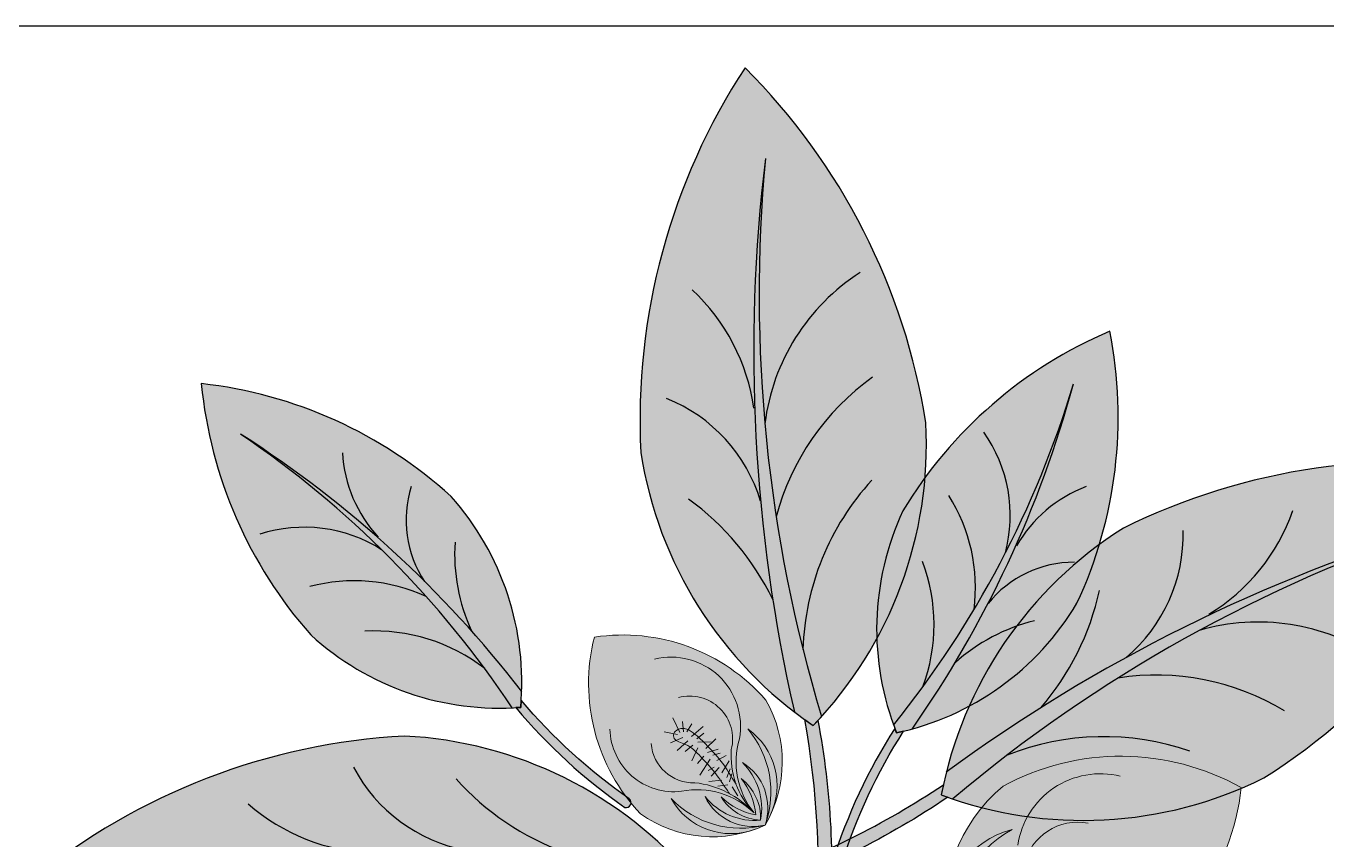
# Model space of a CAD drawing. Header units: inches. Extents: x 9636 to 21597, y -10243 to 557.
# Drawn here: x 14837.89 to 14853.98, y -8230.54 to -8220.47 of the extents above; entities that cross this region are included whole.
import ezdxf

# ---------------------------------------------------------------- set-up
doc = ezdxf.new("R2010")
doc.units = ezdxf.units.IN
doc.header["$MEASUREMENT"] = 0
doc.layers.add('MESA', color=7, linetype='Continuous')

# ---------------------------------------------------------------- blocks, each defined once
blk = doc.blocks.new('FF')
at = {"layer": 'MESA', "ltscale": 0.8}
h = blk.add_hatch(color=85, dxfattribs=at)
h.dxf.hatch_style = 1
h.set_gradient(color1=(103, 159, 96), color2=(179, 207, 175), one_color=1, tint=0.75, name='INVCURVED')
h.paths.add_polyline_path([(14849.0205719663, -8225.379636897673, -0.1995123331975758), (14847.72932382544, -8229.012317510322, -0.0967495278531692), (14847.03560580122, -8222.109812434126, 0.08665420676483183), (14847.3937842292, -8228.954347253282, -0.1924888780828612), (14845.49455389021, -8225.744659098871, -0.1586077411667837), (14846.78382547678, -8220.985969311445, -0.1586077411660197)])
h = blk.add_hatch(color=85, dxfattribs=at)
h.dxf.hatch_style = 1
h.set_gradient(color1=(103, 159, 96), color2=(52, 80, 48), one_color=1, tint=0.25)
h.paths.add_polyline_path([(14847.03560580122, -8222.109812434148, 0.09674952785286056), (14847.72932382545, -8229.012317510322, -0.007527451123012324), (14847.62618440256, -8229.12293410244, -0.01429188129494994), (14847.3937842292, -8228.954347253282, -0.08665420676455064)])
h = blk.add_hatch(color=85, dxfattribs=at)
h.dxf.hatch_style = 1
h.set_gradient(color1=(103, 159, 96), color2=(179, 207, 175), one_color=1, tint=0.75, name='INVCURVED')
h.paths.add_polyline_path([(14848.73661522753, -8226.467778775086, 0.1995123331975758), (14848.62131079697, -8229.115895373901, 0.0967495278531692), (14850.84576422205, -8224.896881981695, -0.08665420676483183), (14848.85008019025, -8229.165603915659, 0.1924888780828612), (14850.88907090842, -8227.610885393955, 0.1586077411667837), (14851.29640328607, -8224.245806470446, 0.1586077411660197)])
h = blk.add_hatch(color=85, dxfattribs=at)
h.dxf.hatch_style = 1
h.set_gradient(color1=(103, 159, 96), color2=(179, 207, 175), one_color=1, tint=0.75, name='INVCURVED')
h.paths.add_polyline_path([(14841.41353305534, -8228.001058766302, 0.1995123331975758), (14843.90573753051, -8228.90368465036, 0.0967495278531692), (14840.54594166303, -8225.518416747696, -0.08665420676483183), (14844.02164017259, -8228.700281228605, 0.1924888780828612), (14843.14848630898, -8226.289423464037, 0.1586077411667837), (14840.05959481109, -8224.89356346333, 0.1586077411660197)])
h = blk.add_hatch(color=85, dxfattribs=at)
h.dxf.hatch_style = 1
h.set_gradient(color1=(103, 159, 96), color2=(52, 80, 48), one_color=1, tint=0.25)
h.paths.add_polyline_path([(14850.84576422204, -8224.89688198171, -0.09674952785286056), (14848.62131079697, -8229.1158953739, 0.007527451123012324), (14848.65846493486, -8229.213011887905, 0.01429188129494994), (14848.85008019025, -8229.165603915659, 0.08665420676455064)])
h = blk.add_hatch(color=85, dxfattribs=at)
h.dxf.hatch_style = 1
h.set_gradient(color1=(103, 159, 96), color2=(52, 80, 48), one_color=1, tint=0.25)
h.paths.add_polyline_path([(14840.54594166304, -8225.518416747705, -0.09674952785286056), (14843.90573753051, -8228.90368465036, 0.007527451123012324), (14844.00952243173, -8228.897301740952, 0.01429188129494994), (14844.02164017259, -8228.700281228605, 0.08665420676455064)])
h = blk.add_hatch(color=85, dxfattribs=at)
h.dxf.hatch_style = 1
h.set_gradient(color1=(103, 159, 96), color2=(179, 207, 175), one_color=1, tint=0.75, name='INVCURVED')
h.paths.add_polyline_path([(14853.19964855329, -8229.770880148319, -0.1995123331975758), (14849.35306681268, -8230.030686051994, -0.0967495278531692), (14855.41048092274, -8226.649331985447, 0.08665420676483183), (14849.27282603453, -8229.699764930165, -0.1924888780828612), (14851.46257498604, -8226.680795990527, -0.1586077411667837), (14856.34152151751, -8225.971408606987, -0.1586077411660197)])
h = blk.add_hatch(color=85, dxfattribs=at)
h.dxf.hatch_style = 1
h.set_gradient(color1=(103, 159, 96), color2=(52, 80, 48), one_color=1, tint=0.25)
h.paths.add_polyline_path([(14855.41048092272, -8226.649331985454, 0.09674952785286056), (14849.35306681268, -8230.030686051996, -0.007527451123012324), (14849.21055807641, -8229.980039915992, -0.01429188129494994), (14849.27282603453, -8229.699764930165, -0.08665420676455064)])
h = blk.add_hatch(color=7, dxfattribs=at)
h.dxf.hatch_style = 1
h.set_gradient(color1=(237, 238, 238), one_color=1, tint=1)
h.paths.add_polyline_path([(14844.92007027889, -8228.029027579794, 0.2569091805170801), (14845.49190563932, -8230.215919873152, 0.2403030205165218), (14846.87588776298, -8230.416481516866, -0.3583807301859824), (14845.86828609733, -8230.026031136505, 0.2702333190890776), (14847.03135082418, -8230.353987878292, -0.3489770048102109), (14846.28905846391, -8230.001780608676, 0.2509502793129825), (14846.97644112507, -8230.293520845116, -0.2453890551403372), (14846.48781778146, -8230.004454937678, 0.1532458537889449), (14846.91613598456, -8230.227112305633, 0.1518402250092038), (14846.73847562686, -8229.782808248247, 0.00137366511991412), (14846.73567534712, -8229.779377177536, -0.245389055139057), (14846.97644112504, -8230.293520845144, 0.2509502793127925), (14846.7521162999, -8229.58128095491, -0.3489770048638718), (14847.03135082427, -8230.353987878292, 0.2702333191166405), (14846.8166952992, -8229.164787226959, -0.358380731124288), (14847.10849682372, -8230.205250821293, 0.240303021013481), (14847.04187917163, -8228.808399509537, 0.2569091805174252)])
edge = h.paths.add_edge_path(flags=16)
edge.add_arc((14846.0375589965, -8230.979574792369), 1.156275135120322, 402.15840310310597, 403.657763788871, ccw=False)
edge.add_arc((14847.63175249451, -8229.497739590543), 1.020467285541738, 222.0586257767254, 223.7575411150787, ccw=False)
edge.add_arc((14846.03755899649, -8230.979574792365), 1.156275135120322, 403.6577637885158, 421.2168364125936)
edge.add_spline(control_points=[(14846.59303894182, -8229.96439900444), (14846.59041174105, -8229.960816826337), (14846.56600433411, -8229.92728353037), (14846.54273417985, -8229.8929399451), (14846.5220649842, -8229.862275557032)], knot_values=[0.2471511740125481, 0.2471511740125481, 0.2471511740125481, 0.2471511740125481, 0.247785628570655, 0.2530743171580143, 0.2530743171580143, 0.2530743171580143, 0.2530743171580143], degree=3, periodic=0)
edge.add_spline(control_points=[(14846.5220649842, -8229.862275557032), (14846.50832752426, -8229.841894947658), (14846.49463794331, -8229.821514559591), (14846.48076187009, -8229.801324201884)], knot_values=[0.2436361292652643, 0.2436361292652643, 0.2436361292652643, 0.2436361292652643, 0.2471511740125481, 0.2471511740125481, 0.2471511740125481, 0.2471511740125481], degree=3, periodic=0)
edge.add_spline(control_points=[(14846.48076187009, -8229.801324201884), (14846.46490228454, -8229.778247737788), (14846.4412309476, -8229.744690779868), (14846.4162770528, -8229.712282598535), (14846.40817719032, -8229.702020528106)], knot_values=[0.2377304945037521, 0.2377304945037521, 0.2377304945037521, 0.2377304945037521, 0.2417479965750198, 0.2436361292652643, 0.2436361292652643, 0.2436361292652643, 0.2436361292652643], degree=3, periodic=0)
edge.add_spline(control_points=[(14846.40817719032, -8229.702020528106), (14846.39568432201, -8229.686192766245), (14846.38290200708, -8229.670601417494), (14846.3698648351, -8229.655180270023)], knot_values=[0.2348183224622999, 0.2348183224622999, 0.2348183224622999, 0.2348183224622999, 0.2377304945037521, 0.2377304945037521, 0.2377304945037521, 0.2377304945037521], degree=3, periodic=0)
edge.add_spline(control_points=[(14846.3698648351, -8229.655180270023), (14846.35246171682, -8229.634594819907), (14846.33460446454, -8229.614312654257), (14846.31637535479, -8229.594176278117)], knot_values=[0.2309309092598198, 0.2309309092598198, 0.2309309092598198, 0.2309309092598198, 0.2348183224622999, 0.2348183224622999, 0.2348183224622999, 0.2348183224622999], degree=3, periodic=0)
edge.add_spline(control_points=[(14846.31637535479, -8229.594176278117), (14846.29546117228, -8229.571073896745), (14846.27405751831, -8229.54816341633), (14846.25228864455, -8229.525206992457)], knot_values=[0.2264708961110354, 0.2264708961110354, 0.2264708961110354, 0.2264708961110354, 0.2309309092598199, 0.2309309092598199, 0.2309309092598199, 0.2309309092598199], degree=3, periodic=0)
edge.add_spline(control_points=[(14846.25228864455, -8229.525206992457), (14846.24714784492, -8229.519785748498), (14846.22291702641, -8229.494321884957), (14846.19827334072, -8229.468732504145), (14846.17820776598, -8229.44961024757)], knot_values=[0.2215260703448321, 0.2215260703448321, 0.2215260703448321, 0.2215260703448321, 0.222579318859487, 0.2264708961110354, 0.2264708961110354, 0.2264708961110354, 0.2264708961110354], degree=3, periodic=0)
edge.add_spline(control_points=[(14846.17820776598, -8229.44961024757), (14846.15573506216, -8229.428194025306), (14846.13242071484, -8229.408052920646), (14846.1076813429, -8229.390724228675)], knot_values=[0.2171676473178, 0.2171676473178, 0.2171676473178, 0.2171676473178, 0.2215260703448321, 0.2215260703448321, 0.2215260703448321, 0.2215260703448321], degree=3, periodic=0)
edge.add_spline(control_points=[(14846.1076813429, -8229.390724228675), (14846.08895457138, -8229.377607062403), (14846.06523965251, -8229.363645438758), (14846.03994983566, -8229.35303850132), (14846.03546187618, -8229.351240558019)], knot_values=[0.2131642620453263, 0.2131642620453263, 0.2131642620453263, 0.2131642620453263, 0.2164634238997696, 0.2171676473178, 0.2171676473178, 0.2171676473178, 0.2171676473178], degree=3, periodic=0)
edge.add_spline(control_points=[(14846.03546187618, -8229.351240558019), (14846.01255545565, -8229.342063905357), (14845.97669038044, -8229.330961232867), (14845.94134127719, -8229.313105257486), (14845.93114191341, -8229.305577150322)], knot_values=[0.2077773224475375, 0.2077773224475375, 0.2077773224475375, 0.2077773224475375, 0.2113716592103856, 0.2131642620453263, 0.2131642620453263, 0.2131642620453263, 0.2131642620453263], degree=3, periodic=0)
edge.add_spline(control_points=[(14845.93114191341, -8229.305577150322), (14845.92232632883, -8229.29907040472), (14845.90094392566, -8229.277564053169), (14845.89629921752, -8229.242561543757), (14845.90201638262, -8229.223824048331)], knot_values=[0.203445163018474, 0.203445163018474, 0.203445163018474, 0.203445163018474, 0.2049945578871382, 0.2077773224475375, 0.2077773224475375, 0.2077773224475375, 0.2077773224475375], degree=3, periodic=0)
edge.add_spline(control_points=[(14845.90201638262, -8229.223824048331), (14845.9023633722, -8229.222686821111), (14845.91008970113, -8229.19978691311), (14845.93319701796, -8229.182028149471), (14845.95644172885, -8229.170872988485), (14845.95844907611, -8229.169958716659)], knot_values=[0.1996944706411438, 0.1996944706411438, 0.1996944706411438, 0.1996944706411438, 0.1998633638435843, 0.2031371852270858, 0.203445163018474, 0.203445163018474, 0.203445163018474, 0.203445163018474], degree=3, periodic=0)
edge.add_spline(control_points=[(14845.95844907611, -8229.169958716659), (14845.97244198212, -8229.163585469745), (14845.99216834395, -8229.157849016388), (14846.01266041856, -8229.157457433834), (14846.0181915577, -8229.15769519149)], knot_values=[0.1967564236367511, 0.1967564236367511, 0.1967564236367511, 0.1967564236367511, 0.1989032889930779, 0.1996944706411438, 0.1996944706411438, 0.1996944706411438, 0.1996944706411438], degree=3, periodic=0)
edge.add_spline(control_points=[(14846.0181915577, -8229.15769519149), (14846.03375175653, -8229.158364051249), (14846.0556601253, -8229.163099103353), (14846.0759091178, -8229.171215378663), (14846.08156276121, -8229.173766562115)], knot_values=[0.1936429904609736, 0.1936429904609736, 0.1936429904609736, 0.1936429904609736, 0.1958687424163022, 0.1967564236367511, 0.1967564236367511, 0.1967564236367511, 0.1967564236367511], degree=3, periodic=0)
edge.add_spline(control_points=[(14846.08156276121, -8229.173766562115), (14846.11027135257, -8229.186721196502), (14846.13589570458, -8229.205790106114), (14846.16043599107, -8229.22603279595)], knot_values=[0.1891354409754396, 0.1891354409754396, 0.1891354409754396, 0.1891354409754396, 0.1936429904609736, 0.1936429904609736, 0.1936429904609736, 0.1936429904609736], degree=3, periodic=0)
edge.add_spline(control_points=[(14846.16043599107, -8229.22603279595), (14846.16266743594, -8229.22787346095), (14846.17916803361, -8229.241611353347), (14846.19525744929, -8229.255679462774), (14846.208929785, -8229.268056488227)], knot_values=[0.1860923947748148, 0.1860923947748148, 0.1860923947748148, 0.1860923947748148, 0.186502265629451, 0.1891354409754396, 0.1891354409754396, 0.1891354409754396, 0.1891354409754396], degree=3, periodic=0)
edge.add_spline(control_points=[(14846.208929785, -8229.268056488227), (14846.22974957328, -8229.286903820168), (14846.24998970065, -8229.306223642874), (14846.26985459793, -8229.325862392678)], knot_values=[0.1820826809719926, 0.1820826809719926, 0.1820826809719926, 0.1820826809719926, 0.1860923947748149, 0.1860923947748149, 0.1860923947748149, 0.1860923947748149], degree=3, periodic=0)
edge.add_spline(control_points=[(14846.26985459793, -8229.325862392678), (14846.28814366237, -8229.343943249365), (14846.30611466761, -8229.362294440722), (14846.32392715081, -8229.380796126155)], knot_values=[0.1783910477803653, 0.1783910477803653, 0.1783910477803653, 0.1783910477803653, 0.1820826809719925, 0.1820826809719925, 0.1820826809719925, 0.1820826809719925], degree=3, periodic=0)
edge.add_spline(control_points=[(14846.32392715081, -8229.380796126155), (14846.32931696803, -8229.386394486677), (14846.34717593127, -8229.405040317577), (14846.36492347088, -8229.423801598277), (14846.37722715019, -8229.437018783748)], knot_values=[0.1746797876871894, 0.1746797876871894, 0.1746797876871894, 0.1746797876871894, 0.175796826109966, 0.1783910477803653, 0.1783910477803653, 0.1783910477803653, 0.1783910477803653], degree=3, periodic=0)
edge.add_spline(control_points=[(14846.37722715019, -8229.437018783748), (14846.39057997844, -8229.451363013874), (14846.40381255888, -8229.465828315131), (14846.41686398268, -8229.480473975202)], knot_values=[0.171864353741853, 0.171864353741853, 0.171864353741853, 0.171864353741853, 0.1746797876871893, 0.1746797876871893, 0.1746797876871893, 0.1746797876871893], degree=3, periodic=0)
edge.add_spline(control_points=[(14846.41686398268, -8229.480473975202), (14846.4335734751, -8229.49922453833), (14846.44998603008, -8229.518270731185), (14846.46597382836, -8229.537736971019)], knot_values=[0.1682598066156458, 0.1682598066156458, 0.1682598066156458, 0.1682598066156458, 0.171864353741853, 0.171864353741853, 0.171864353741853, 0.171864353741853], degree=3, periodic=0)
edge.add_spline(control_points=[(14846.46597382836, -8229.537736971019), (14846.48835441055, -8229.564986863259), (14846.51362713671, -8229.597912141386), (14846.53727260394, -8229.632439146217), (14846.54072535533, -8229.6375557931)], knot_values=[0.1623418216133556, 0.1623418216133556, 0.1623418216133556, 0.1623418216133556, 0.1673876610569998, 0.1682598066156458, 0.1682598066156458, 0.1682598066156458, 0.1682598066156458], degree=3, periodic=0)
edge.add_spline(control_points=[(14846.54072535533, -8229.6375557931), (14846.55532676095, -8229.659193677822), (14846.5693571473, -8229.681338236775), (14846.58307457245, -8229.703501239825)], knot_values=[0.1586535887747186, 0.1586535887747186, 0.1586535887747186, 0.1586535887747186, 0.1623418216133555, 0.1623418216133555, 0.1623418216133555, 0.1623418216133555], degree=3, periodic=0)
edge.add_spline(control_points=[(14846.58307457245, -8229.703501239825), (14846.59282077721, -8229.719248011774), (14846.60240899678, -8229.73500409444), (14846.61193178754, -8229.750594376848)], knot_values=[0.1560331062850654, 0.1560331062850654, 0.1560331062850654, 0.1560331062850654, 0.1586535887747186, 0.1586535887747186, 0.1586535887747186, 0.1586535887747186], degree=3, periodic=0)
edge.add_spline(control_points=[(14846.61193178754, -8229.750594376848), (14846.626717259, -8229.774800482119), (14846.64668126627, -8229.80729157716), (14846.66699677093, -8229.837817303542), (14846.67250901519, -8229.845885290639)], knot_values=[0.1504801710943955, 0.1504801710943955, 0.1504801710943955, 0.1504801710943955, 0.1545488385723417, 0.1560331062850654, 0.1560331062850654, 0.1560331062850654, 0.1560331062850654], degree=3, periodic=0)
edge.add_arc((14847.63175249452, -8229.497739590548), 1.020467285541739, 199.9477473498994, 222.0586257763245)
h = blk.add_hatch(color=35, dxfattribs=at)
h.dxf.hatch_style = 1
h.set_gradient(color1=(179, 116, 77), color2=(114, 74, 49), one_color=1, tint=0.3199999928474426, name='CURVED')
h.paths.add_polyline_path([(14844.64418094557, -8229.46361523123), (14844.58339150996, -8229.562970550225, 0.03310768506175343), (14845.29807678212, -8230.135297101322, 0.8090823413515376), (14845.35212270293, -8230.029774880253, -0.032777259300629)])
h.paths.add_polyline_path([(14843.95050440824, -8228.901316081616, 0.03310768506174779), (14844.58339150996, -8229.562970550225), (14844.64418094557, -8229.46361523123, -0.03277725930060161), (14844.01630057774, -8228.809792224838), (14844.00952243173, -8228.89730174095)])
h = blk.add_hatch(color=35, dxfattribs=at)
h.dxf.hatch_style = 1
h.set_gradient(color1=(179, 116, 77), color2=(114, 74, 49), one_color=1, tint=0.3199999928474426, name='CURVED')
h.paths.add_polyline_path([(14847.6750935102, -8230.359152710316), (14847.8428535181, -8230.382781707363, -0.03310768506175343), (14847.82451007503, -8231.714406657871, -0.8090823413515376), (14847.65606245181, -8231.677503992449, 0.032777259300629)])
h.paths.add_polyline_path([(14847.68526722012, -8229.060386891353, -0.03310768506174779), (14847.8428535181, -8230.382781707363), (14847.6750935102, -8230.359152710316, 0.03277725930060161), (14847.52166968455, -8229.049620956597), (14847.62618440256, -8229.122934102437)])
h = blk.add_hatch(color=85, dxfattribs=at)
h.dxf.hatch_style = 1
h.set_gradient(color1=(103, 159, 96), color2=(179, 207, 175), one_color=1, tint=0.75, name='INVCURVED')
h.paths.add_polyline_path([(14842.57356826457, -8232.796905505396, 0.1995123331975758), (14846.05397574113, -8231.138456232165, 0.0967495278531692), (14839.11672909325, -8231.159191964336, -0.08665420676483183), (14845.96176239089, -8230.81066961043, 0.1924888780828612), (14842.57356826459, -8229.252043776036, 0.1586077411667837), (14837.97293368371, -8231.024474640715, 0.1586077411660197)])
at = {"layer": 'MESA', "lineweight": 5, "ltscale": 0.8}
h = blk.add_hatch(color=83, dxfattribs=at)
h.dxf.hatch_style = 1
h.set_gradient(color1=(117, 211, 105), one_color=1, tint=1)
h.paths.add_polyline_path([(14845.86828609733, -8230.026031136505, 0.3583807301414101), (14846.87588776285, -8230.416481516908, 0.02724021252780064), (14847.03135082432, -8230.353987878256, -0.27023331912118)])
h.paths.add_polyline_path([(14846.97644112504, -8230.293520845118, -0.2509502793036039), (14846.28905846391, -8230.001780608676, 0.3489770048638718), (14847.03135082431, -8230.353987878263, 0.3489770048564635), (14846.7521162999, -8229.581280954908, -0.2509502793046178)])
h.paths.add_polyline_path([(14846.48781778146, -8230.004454937678, 0.2453890551401661), (14846.97644112507, -8230.293520845116, 0.2453890551330679), (14846.73567534712, -8229.779377177536, -0.1532458537798691), (14846.91613598453, -8230.227112305627, -0.1532458537804744)], flags=17)
h.paths.add_polyline_path([(14847.03135082427, -8230.35398787829, 0.02724021243329556), (14847.10849682469, -8230.205250819092, 0.3583807303279284), (14846.8166952992, -8229.164787226957, -0.2702333191168038)])
h = blk.add_hatch(color=95, dxfattribs=at)
h.dxf.hatch_style = 1
h.set_gradient(color1=(68, 182, 53), color2=(121, 213, 109), one_color=1, tint=0.6299999952316284, name='CYLINDER')
edge = h.paths.add_edge_path()
edge.add_spline(control_points=[(14846.08156276121, -8229.173766562115), (14846.0759091178, -8229.171215378663), (14846.0556601253, -8229.163099103353), (14846.03375175653, -8229.158364051249), (14846.0181915577, -8229.15769519149)], knot_values=[0.1936429904609736, 0.1936429904609736, 0.1936429904609736, 0.1936429904609736, 0.1945306716814224, 0.1967564236367511, 0.1967564236367511, 0.1967564236367511, 0.1967564236367511], degree=3, periodic=0)
edge.add_spline(control_points=[(14846.0181915577, -8229.15769519149), (14846.01266041856, -8229.157457433834), (14845.99216834395, -8229.157849016388), (14845.97244198212, -8229.163585469745), (14845.95844907611, -8229.169958716659)], knot_values=[0.1967564236367511, 0.1967564236367511, 0.1967564236367511, 0.1967564236367511, 0.197547605284817, 0.1996944706411439, 0.1996944706411439, 0.1996944706411439, 0.1996944706411439], degree=3, periodic=0)
edge.add_spline(control_points=[(14845.95844907611, -8229.169958716659), (14845.95644172885, -8229.170872988485), (14845.93319701796, -8229.182028149471), (14845.91008970113, -8229.19978691311), (14845.9023633722, -8229.222686821111), (14845.90201638262, -8229.223824048331)], knot_values=[0.1996944706411439, 0.1996944706411439, 0.1996944706411439, 0.1996944706411439, 0.2000024484325321, 0.2032762698160336, 0.2034451630184741, 0.2034451630184741, 0.2034451630184741, 0.2034451630184741], degree=3, periodic=0)
edge.add_spline(control_points=[(14845.90201638262, -8229.223824048331), (14845.89629921752, -8229.242561543757), (14845.90094392566, -8229.277564053169), (14845.92232632883, -8229.29907040472), (14845.93114191341, -8229.305577150322)], knot_values=[0.2034451630184741, 0.2034451630184741, 0.2034451630184741, 0.2034451630184741, 0.2062279275788734, 0.2077773224475375, 0.2077773224475375, 0.2077773224475375, 0.2077773224475375], degree=3, periodic=0)
edge.add_spline(control_points=[(14845.93114191341, -8229.305577150322), (14845.94134127719, -8229.313105257486), (14845.97669038044, -8229.330961232867), (14846.01255545565, -8229.342063905357), (14846.03546187618, -8229.351240558019)], knot_values=[0.2077773224475375, 0.2077773224475375, 0.2077773224475375, 0.2077773224475375, 0.2095699252824783, 0.2131642620453263, 0.2131642620453263, 0.2131642620453263, 0.2131642620453263], degree=3, periodic=0)
edge.add_spline(control_points=[(14846.03546187618, -8229.351240558019), (14846.03994983566, -8229.35303850132), (14846.06523965251, -8229.363645438758), (14846.08895457138, -8229.377607062403), (14846.1076813429, -8229.390724228675)], knot_values=[0.2131642620453263, 0.2131642620453263, 0.2131642620453263, 0.2131642620453263, 0.2138684854633567, 0.2171676473178, 0.2171676473178, 0.2171676473178, 0.2171676473178], degree=3, periodic=0)
edge.add_spline(control_points=[(14846.1076813429, -8229.390724228675), (14846.13242071484, -8229.408052920646), (14846.15573506216, -8229.428194025306), (14846.17820776598, -8229.44961024757)], knot_values=[0.2171676473178, 0.2171676473178, 0.2171676473178, 0.2171676473178, 0.2215260703448321, 0.2215260703448321, 0.2215260703448321, 0.2215260703448321], degree=3, periodic=0)
edge.add_spline(control_points=[(14846.17820776598, -8229.44961024757), (14846.19827334072, -8229.468732504145), (14846.22291702641, -8229.494321884957), (14846.24714784492, -8229.519785748498), (14846.25228864455, -8229.525206992457)], knot_values=[0.2215260703448321, 0.2215260703448321, 0.2215260703448321, 0.2215260703448321, 0.2254176475963806, 0.2264708961110354, 0.2264708961110354, 0.2264708961110354, 0.2264708961110354], degree=3, periodic=0)
edge.add_spline(control_points=[(14846.25228864455, -8229.525206992457), (14846.27405751831, -8229.54816341633), (14846.29546117228, -8229.571073896745), (14846.31637535479, -8229.594176278117)], knot_values=[0.2264708961110354, 0.2264708961110354, 0.2264708961110354, 0.2264708961110354, 0.2309309092598199, 0.2309309092598199, 0.2309309092598199, 0.2309309092598199], degree=3, periodic=0)
edge.add_spline(control_points=[(14846.31637535479, -8229.594176278117), (14846.33460446454, -8229.614312654257), (14846.35246171682, -8229.634594819907), (14846.3698648351, -8229.655180270023)], knot_values=[0.2309309092598199, 0.2309309092598199, 0.2309309092598199, 0.2309309092598199, 0.2348183224622999, 0.2348183224622999, 0.2348183224622999, 0.2348183224622999], degree=3, periodic=0)
edge.add_spline(control_points=[(14846.3698648351, -8229.655180270023), (14846.38290200708, -8229.670601417494), (14846.39568432201, -8229.686192766245), (14846.40817719032, -8229.702020528106)], knot_values=[0.2348183224622999, 0.2348183224622999, 0.2348183224622999, 0.2348183224622999, 0.2377304945037521, 0.2377304945037521, 0.2377304945037521, 0.2377304945037521], degree=3, periodic=0)
edge.add_spline(control_points=[(14846.40817719032, -8229.702020528106), (14846.4162770528, -8229.712282598535), (14846.4412309476, -8229.744690779868), (14846.46490228454, -8229.778247737788), (14846.48076187009, -8229.801324201884)], knot_values=[0.2377304945037521, 0.2377304945037521, 0.2377304945037521, 0.2377304945037521, 0.2396186271939966, 0.2436361292652643, 0.2436361292652643, 0.2436361292652643, 0.2436361292652643], degree=3, periodic=0)
edge.add_spline(control_points=[(14846.48076187009, -8229.801324201884), (14846.49463794331, -8229.821514559591), (14846.50832752426, -8229.841894947658), (14846.5220649842, -8229.862275557032)], knot_values=[0.2436361292652643, 0.2436361292652643, 0.2436361292652643, 0.2436361292652643, 0.2471511740125481, 0.2471511740125481, 0.2471511740125481, 0.2471511740125481], degree=3, periodic=0)
edge.add_spline(control_points=[(14846.5220649842, -8229.862275557032), (14846.54273417985, -8229.8929399451), (14846.56600433411, -8229.92728353037), (14846.59041174105, -8229.960816826337), (14846.59303894182, -8229.96439900444)], knot_values=[0.2471511740125481, 0.2471511740125481, 0.2471511740125481, 0.2471511740125481, 0.2524398625999075, 0.2530743171580144, 0.2530743171580144, 0.2530743171580144, 0.2530743171580144], degree=3, periodic=0)
edge.add_arc((14846.12136137268, -8230.869315437949), 1.020467285541739, 403.75754110825994, 422.4697254463208, ccw=False)
edge.add_arc((14847.63175249452, -8229.497739590548), 1.020467285541739, 199.9477473496014, 220.7272068850084, ccw=False)
edge.add_spline(control_points=[(14846.67250901519, -8229.845885290639), (14846.66699677093, -8229.837817303542), (14846.64668126627, -8229.80729157716), (14846.626717259, -8229.774800482119), (14846.61193178754, -8229.750594376848)], knot_values=[0.1504801710943955, 0.1504801710943955, 0.1504801710943955, 0.1504801710943955, 0.1519644388071193, 0.1560331062850654, 0.1560331062850654, 0.1560331062850654, 0.1560331062850654], degree=3, periodic=0)
edge.add_spline(control_points=[(14846.61193178754, -8229.750594376848), (14846.60240899678, -8229.73500409444), (14846.59282077721, -8229.719248011774), (14846.58307457245, -8229.703501239825)], knot_values=[0.1560331062850654, 0.1560331062850654, 0.1560331062850654, 0.1560331062850654, 0.1586535887747186, 0.1586535887747186, 0.1586535887747186, 0.1586535887747186], degree=3, periodic=0)
edge.add_spline(control_points=[(14846.58307457245, -8229.703501239825), (14846.5693571473, -8229.681338236775), (14846.55532676095, -8229.659193677822), (14846.54072535533, -8229.6375557931)], knot_values=[0.1586535887747186, 0.1586535887747186, 0.1586535887747186, 0.1586535887747186, 0.1623418216133556, 0.1623418216133556, 0.1623418216133556, 0.1623418216133556], degree=3, periodic=0)
edge.add_spline(control_points=[(14846.54072535533, -8229.6375557931), (14846.53727260394, -8229.632439146217), (14846.51362713671, -8229.597912141386), (14846.48835441055, -8229.564986863259), (14846.46597382836, -8229.537736971019)], knot_values=[0.1623418216133556, 0.1623418216133556, 0.1623418216133556, 0.1623418216133556, 0.1632139671720015, 0.1682598066156458, 0.1682598066156458, 0.1682598066156458, 0.1682598066156458], degree=3, periodic=0)
edge.add_spline(control_points=[(14846.46597382836, -8229.537736971019), (14846.44998603008, -8229.518270731185), (14846.4335734751, -8229.49922453833), (14846.41686398268, -8229.480473975202)], knot_values=[0.1682598066156458, 0.1682598066156458, 0.1682598066156458, 0.1682598066156458, 0.171864353741853, 0.171864353741853, 0.171864353741853, 0.171864353741853], degree=3, periodic=0)
edge.add_spline(control_points=[(14846.41686398268, -8229.480473975202), (14846.40381255888, -8229.465828315131), (14846.39057997844, -8229.451363013874), (14846.37722715019, -8229.437018783748)], knot_values=[0.171864353741853, 0.171864353741853, 0.171864353741853, 0.171864353741853, 0.1746797876871894, 0.1746797876871894, 0.1746797876871894, 0.1746797876871894], degree=3, periodic=0)
edge.add_spline(control_points=[(14846.37722715019, -8229.437018783748), (14846.36492347088, -8229.423801598277), (14846.34717593127, -8229.405040317577), (14846.32931696803, -8229.386394486677), (14846.32392715081, -8229.380796126155)], knot_values=[0.1746797876871894, 0.1746797876871894, 0.1746797876871894, 0.1746797876871894, 0.1772740093575887, 0.1783910477803653, 0.1783910477803653, 0.1783910477803653, 0.1783910477803653], degree=3, periodic=0)
edge.add_spline(control_points=[(14846.32392715081, -8229.380796126155), (14846.30611466761, -8229.362294440722), (14846.28814366237, -8229.343943249365), (14846.26985459793, -8229.325862392678)], knot_values=[0.1783910477803653, 0.1783910477803653, 0.1783910477803653, 0.1783910477803653, 0.1820826809719925, 0.1820826809719925, 0.1820826809719925, 0.1820826809719925], degree=3, periodic=0)
edge.add_spline(control_points=[(14846.26985459793, -8229.325862392678), (14846.24998970065, -8229.306223642874), (14846.22974957328, -8229.286903820168), (14846.208929785, -8229.268056488227)], knot_values=[0.1820826809719925, 0.1820826809719925, 0.1820826809719925, 0.1820826809719925, 0.1860923947748148, 0.1860923947748148, 0.1860923947748148, 0.1860923947748148], degree=3, periodic=0)
edge.add_spline(control_points=[(14846.208929785, -8229.268056488227), (14846.19525744929, -8229.255679462774), (14846.17916803361, -8229.241611353347), (14846.16266743594, -8229.22787346095), (14846.16043599107, -8229.22603279595)], knot_values=[0.1860923947748148, 0.1860923947748148, 0.1860923947748148, 0.1860923947748148, 0.1887255701208035, 0.1891354409754396, 0.1891354409754396, 0.1891354409754396, 0.1891354409754396], degree=3, periodic=0)
edge.add_spline(control_points=[(14846.16043599107, -8229.22603279595), (14846.13589570458, -8229.205790106114), (14846.11027135257, -8229.186721196502), (14846.08156276121, -8229.173766562115)], knot_values=[0.1891354409754396, 0.1891354409754396, 0.1891354409754396, 0.1891354409754396, 0.1936429904609736, 0.1936429904609736, 0.1936429904609736, 0.1936429904609736], degree=3, periodic=0)
at = {"layer": 'MESA', "ltscale": 0.8}
h = blk.add_hatch(color=35, dxfattribs=at)
h.dxf.hatch_style = 1
h.set_gradient(color1=(179, 116, 77), color2=(114, 74, 49), one_color=1, tint=0.3199999928474426, name='CURVED')
h.paths.add_polyline_path([(14848.30807311063, -8229.988078316004), (14848.19507776204, -8229.959813742915, 0.03310768506175343), (14847.86290133984, -8230.813037947844, 0.8090823413515376), (14847.97976247414, -8230.833022341349, -0.032777259300629)])
h.paths.add_polyline_path([(14848.63696994998, -8229.15790102099, 0.03310768506174779), (14848.19507776204, -8229.959813742915), (14848.30807311063, -8229.988078316004, -0.03277725930060161), (14848.74399142717, -8229.193286833097), (14848.65846493486, -8229.213011887903)])
h = blk.add_hatch(color=7, dxfattribs=at)
h.dxf.hatch_style = 1
h.set_gradient(color1=(237, 238, 238), one_color=1, tint=1)
h.paths.add_polyline_path([(14852.92068181024, -8229.88995147969, 0.2569091805170801), (14849.97678027352, -8229.870449573105, 0.2403030205165218), (14849.25697585363, -8231.543502314387, -0.3583807301859824), (14850.08847903785, -8230.408017659047, 0.2702333190890776), (14849.2830637338, -8231.760158920515, -0.3489770048102109), (14849.9768377295, -8230.945467493171, 0.2509502793129825), (14849.37767006877, -8231.711518995344, -0.2453890551403372), (14849.90632954896, -8231.19456830013, 0.1532458537889449), (14849.48157244672, -8231.658099698336, 0.1518402250092038), (14850.10044550823, -8231.584727852767, 0.00137366511991412), (14850.10570717442, -8231.582364668873, -0.245389055139057), (14849.37767006874, -8231.711518995295, 0.2509502793127925), (14850.34932332035, -8231.669964834364, -0.3489770048638718), (14849.28306373377, -8231.760158920632, 0.2702333191166405), (14850.8513832249, -8231.891892656333, -0.358380731124288), (14849.44408751829, -8231.907440968931, 0.240303021013481), (14851.22358523418, -8232.295528290733, 0.2569091805174252)])
edge = h.paths.add_edge_path(flags=16)
edge.add_arc((14848.83190561186, -8230.29880958784), 1.505930977375517, 297.1250703776473, 298.6244310634123, ccw=False)
edge.add_arc((14850.15724728879, -8232.804614081502), 1.329055040637622, 117.02529305126669, 118.72420838962, ccw=False)
edge.add_arc((14848.83190561187, -8230.298809587834), 1.505930977375517, 298.6244310630571, 316.1835036871349)
edge.add_spline(control_points=[(14849.92116733028, -8231.340449591018), (14849.9265605939, -8231.338355156711), (14849.97698482414, -8231.318983063331), (14850.02804407203, -8231.301315163459), (14850.07359688841, -8231.285675915135)], knot_values=[0.2471511740125481, 0.2471511740125481, 0.2471511740125481, 0.2471511740125481, 0.247785628570655, 0.2530743171580143, 0.2530743171580143, 0.2530743171580143, 0.2530743171580143], degree=3, periodic=0)
edge.add_spline(control_points=[(14850.07359688841, -8231.285675915135), (14850.10387286047, -8231.275281531583), (14850.13413237982, -8231.264947296606), (14850.16421587474, -8231.254314291631)], knot_values=[0.2436361292652643, 0.2436361292652643, 0.2436361292652643, 0.2436361292652643, 0.2471511740125481, 0.2471511740125481, 0.2471511740125481, 0.2471511740125481], degree=3, periodic=0)
edge.add_spline(control_points=[(14850.16421587474, -8231.254314291631), (14850.19859964844, -8231.242161354015), (14850.24880498404, -8231.223723100573), (14850.29799863115, -8231.203283538405), (14850.31364278377, -8231.196562042309)], knot_values=[0.2377304945037521, 0.2377304945037521, 0.2377304945037521, 0.2377304945037521, 0.2417479965750198, 0.2436361292652643, 0.2436361292652643, 0.2436361292652643, 0.2436361292652643], degree=3, periodic=0)
edge.add_spline(control_points=[(14850.31364278377, -8231.196562042309), (14850.33777163028, -8231.186195105116), (14850.36170089079, -8231.175384230579), (14850.38550216318, -8231.16419529377)], knot_values=[0.2348183224622999, 0.2348183224622999, 0.2348183224622999, 0.2348183224622999, 0.2377304945037521, 0.2377304945037521, 0.2377304945037521, 0.2377304945037521], degree=3, periodic=0)
edge.add_spline(control_points=[(14850.38550216318, -8231.16419529377), (14850.41727411183, -8231.149259355903), (14850.44881799633, -8231.13364974263), (14850.48030412319, -8231.117523147876)], knot_values=[0.2309309092598198, 0.2309309092598198, 0.2309309092598198, 0.2309309092598198, 0.2348183224622999, 0.2348183224622999, 0.2348183224622999, 0.2348183224622999], degree=3, periodic=0)
edge.add_spline(control_points=[(14850.48030412319, -8231.117523147876), (14850.5164280268, -8231.099021172164), (14850.55247590473, -8231.079838700018), (14850.58870494902, -8231.060212366152)], knot_values=[0.2264708961110354, 0.2264708961110354, 0.2264708961110354, 0.2264708961110354, 0.2309309092598199, 0.2309309092598199, 0.2309309092598199, 0.2309309092598199], degree=3, periodic=0)
edge.add_spline(control_points=[(14850.58870494902, -8231.060212366152), (14850.59726057113, -8231.055577535199), (14850.63747522088, -8231.033701564733), (14850.67798722296, -8231.01134868193), (14850.70881815562, -8230.992569550246)], knot_values=[0.2215260703448321, 0.2215260703448321, 0.2215260703448321, 0.2215260703448321, 0.222579318859487, 0.2264708961110354, 0.2264708961110354, 0.2264708961110354, 0.2264708961110354], degree=3, periodic=0)
edge.add_spline(control_points=[(14850.70881815562, -8230.992569550246), (14850.74334766335, -8230.971537615205), (14850.77655761932, -8230.949016283927), (14850.80671145312, -8230.923752440669)], knot_values=[0.2171676473178, 0.2171676473178, 0.2171676473178, 0.2171676473178, 0.2215260703448321, 0.2215260703448321, 0.2215260703448321, 0.2215260703448321], degree=3, periodic=0)
edge.add_spline(control_points=[(14850.80671145312, -8230.923752440669), (14850.82953676807, -8230.904628664142), (14850.85510934447, -8230.879515948458), (14850.87699434387, -8230.8512890171), (14850.88077195069, -8230.846251330346)], knot_values=[0.2131642620453263, 0.2131642620453263, 0.2131642620453263, 0.2131642620453263, 0.2164634238997696, 0.2171676473178, 0.2171676473178, 0.2171676473178, 0.2171676473178], degree=3, periodic=0)
edge.add_spline(control_points=[(14850.88077195069, -8230.846251330346), (14850.90005275094, -8230.820539117098), (14850.92613380352, -8230.77917783976), (14850.96053501834, -8230.740746947211), (14850.97344957428, -8230.730461067755)], knot_values=[0.2077773224475375, 0.2077773224475375, 0.2077773224475375, 0.2077773224475375, 0.2113716592103856, 0.2131642620453263, 0.2131642620453263, 0.2131642620453263, 0.2131642620453263], degree=3, periodic=0)
edge.add_spline(control_points=[(14850.97344957428, -8230.730461067755), (14850.98461197252, -8230.721570705351), (14851.01888652456, -8230.70194062389), (14851.06448258426, -8230.707922853337), (14851.08611969834, -8230.721443891847)], knot_values=[0.203445163018474, 0.203445163018474, 0.203445163018474, 0.203445163018474, 0.2049945578871382, 0.2077773224475375, 0.2077773224475375, 0.2077773224475375, 0.2077773224475375], degree=3, periodic=0)
edge.add_spline(control_points=[(14851.08611969834, -8230.721443891847), (14851.08743291094, -8230.722264518763), (14851.1136268771, -8230.739718866953), (14851.12815822392, -8230.77478302327), (14851.13433698667, -8230.807789185608), (14851.134808863, -8230.810622932067)], knot_values=[0.1996944706411438, 0.1996944706411438, 0.1996944706411438, 0.1996944706411438, 0.1998633638435843, 0.2031371852270858, 0.203445163018474, 0.203445163018474, 0.203445163018474, 0.203445163018474], degree=3, periodic=0)
edge.add_spline(control_points=[(14851.134808863, -8230.810622932067), (14851.13809823961, -8230.830376538566), (14851.13864978115, -8230.857126703555), (14851.13221974481, -8230.883034410379), (14851.13005217277, -8230.889911291328)], knot_values=[0.1967564236367511, 0.1967564236367511, 0.1967564236367511, 0.1967564236367511, 0.1989032889930779, 0.1996944706411438, 0.1996944706411438, 0.1996944706411438, 0.1996944706411438], degree=3, periodic=0)
edge.add_spline(control_points=[(14851.13005217277, -8230.889911291328), (14851.12395435983, -8230.909257330577), (14851.11059747059, -8230.935214620085), (14851.09354816372, -8230.957942470426), (14851.0884293251, -8230.964191924815)], knot_values=[0.1936429904609736, 0.1936429904609736, 0.1936429904609736, 0.1936429904609736, 0.1958687424163022, 0.1967564236367511, 0.1967564236367511, 0.1967564236367511, 0.1967564236367511], degree=3, periodic=0)
edge.add_spline(control_points=[(14851.0884293251, -8230.964191924815), (14851.06243641478, -8230.995925980085), (14851.02979473182, -8231.02171509682), (14850.99604285606, -8231.045744126586)], knot_values=[0.1891354409754396, 0.1891354409754396, 0.1891354409754396, 0.1891354409754396, 0.1936429904609736, 0.1936429904609736, 0.1936429904609736, 0.1936429904609736], degree=3, periodic=0)
edge.add_spline(control_points=[(14850.99604285606, -8231.045744126586), (14850.99297380265, -8231.047929082957), (14850.97011976362, -8231.064043032513), (14850.94698927411, -8231.079528234442), (14850.92680240215, -8231.092544452662)], knot_values=[0.1860923947748148, 0.1860923947748148, 0.1860923947748148, 0.1860923947748148, 0.186502265629451, 0.1891354409754396, 0.1891354409754396, 0.1891354409754396, 0.1891354409754396], degree=3, periodic=0)
edge.add_spline(control_points=[(14850.92680240215, -8231.092544452662), (14850.89606248989, -8231.112365126566), (14850.8649240869, -8231.131297073469), (14850.83351128899, -8231.14964930786)], knot_values=[0.1820826809719926, 0.1820826809719926, 0.1820826809719926, 0.1820826809719926, 0.1860923947748149, 0.1860923947748149, 0.1860923947748149, 0.1860923947748149], degree=3, periodic=0)
edge.add_spline(control_points=[(14850.83351128899, -8231.14964930786), (14850.80459039012, -8231.166545705195), (14850.77543690372, -8231.182950716275), (14850.74614767375, -8231.199105495032)], knot_values=[0.1783910477803653, 0.1783910477803653, 0.1783910477803653, 0.1783910477803653, 0.1820826809719925, 0.1820826809719925, 0.1820826809719925, 0.1820826809719925], degree=3, periodic=0)
edge.add_spline(control_points=[(14850.74614767375, -8231.199105495032), (14850.73728514772, -8231.203993713241), (14850.70779890636, -8231.22015826086), (14850.67820509031, -8231.236143656211), (14850.65742380078, -8231.247154524932)], knot_values=[0.1746797876871894, 0.1746797876871894, 0.1746797876871894, 0.1746797876871894, 0.175796826109966, 0.1783910477803653, 0.1783910477803653, 0.1783910477803653, 0.1783910477803653], degree=3, periodic=0)
edge.add_spline(control_points=[(14850.65742380078, -8231.247154524932), (14850.63487046673, -8231.25910430313), (14850.61220546829, -8231.270861930816), (14850.58937480805, -8231.282330767004)], knot_values=[0.171864353741853, 0.171864353741853, 0.171864353741853, 0.171864353741853, 0.1746797876871893, 0.1746797876871893, 0.1746797876871893, 0.1746797876871893], degree=3, periodic=0)
edge.add_spline(control_points=[(14850.58937480805, -8231.282330767004), (14850.56014514317, -8231.297014102269), (14850.53064393873, -8231.311224073634), (14850.5007578793, -8231.324757876682)], knot_values=[0.1682598066156458, 0.1682598066156458, 0.1682598066156458, 0.1682598066156458, 0.171864353741853, 0.171864353741853, 0.171864353741853, 0.171864353741853], degree=3, periodic=0)
edge.add_spline(control_points=[(14850.5007578793, -8231.324757876682), (14850.45892176169, -8231.343703224004), (14850.40896999105, -8231.36436913565), (14850.3575532464, -8231.382447150874), (14850.34995100579, -8231.385061612395)], knot_values=[0.1623418216133556, 0.1623418216133556, 0.1623418216133556, 0.1623418216133556, 0.1673876610569998, 0.1682598066156458, 0.1682598066156458, 0.1682598066156458, 0.1682598066156458], degree=3, periodic=0)
edge.add_spline(control_points=[(14850.34995100579, -8231.385061612395), (14850.31780174677, -8231.39611795815), (14850.28520808095, -8231.406284898803), (14850.25269693942, -8231.416051958626)], knot_values=[0.1586535887747186, 0.1586535887747186, 0.1586535887747186, 0.1586535887747186, 0.1623418216133555, 0.1623418216133555, 0.1623418216133555, 0.1623418216133555], degree=3, periodic=0)
edge.add_spline(control_points=[(14850.25269693942, -8231.416051958626), (14850.22959783456, -8231.422991436244), (14850.2065403886, -8231.429729050988), (14850.18371359316, -8231.436440378)], knot_values=[0.1560331062850654, 0.1560331062850654, 0.1560331062850654, 0.1560331062850654, 0.1586535887747186, 0.1586535887747186, 0.1586535887747186, 0.1586535887747186], degree=3, periodic=0)
edge.add_spline(control_points=[(14850.18371359316, -8231.436440378), (14850.14827178404, -8231.44686065673), (14850.10065951664, -8231.46099580887), (14850.05540059521, -8231.476237018502), (14850.0433903556, -8231.480444945688)], knot_values=[0.1504801710943955, 0.1504801710943955, 0.1504801710943955, 0.1504801710943955, 0.1545488385723417, 0.1560331062850654, 0.1560331062850654, 0.1560331062850654, 0.1560331062850654], degree=3, periodic=0)
edge.add_arc((14850.15724728878, -8232.804614081506), 1.329055040637622, 94.91441462444077, 117.0252930508658)
h = blk.add_hatch(color=35, dxfattribs=at)
h.dxf.hatch_style = 1
h.set_gradient(color1=(179, 116, 77), color2=(114, 74, 49), one_color=1, tint=0.3199999928474426, name='CURVED')
h.paths.add_polyline_path([(14848.09573563562, -8230.516509367842), (14848.1407665599, -8230.67983103086, -0.03310768506175343), (14846.91166203697, -8231.192533246993, -0.8090823413515376), (14846.87853670735, -8231.023302277536, 0.032777259300629)])
h.paths.add_polyline_path([(14849.29144204521, -8230.00937788691, -0.03310768506174779), (14848.1407665599, -8230.67983103086), (14848.09573563562, -8230.516509367842, 0.03277725930060161), (14849.23626407988, -8229.854990545662), (14849.21055807642, -8229.980039915992)])
at = {"layer": 'MESA', "lineweight": 5, "ltscale": 0.8}
h = blk.add_hatch(color=83, dxfattribs=at)
h.dxf.hatch_style = 1
h.set_gradient(color1=(117, 211, 105), one_color=1, tint=1)
h.paths.add_polyline_path([(14850.08847903785, -8230.408017659047, 0.3583807301414101), (14849.25697585362, -8231.543502314213, 0.02724021252780064), (14849.2830637338, -8231.760158920702, -0.27023331912118)])
h.paths.add_polyline_path([(14849.37767006877, -8231.711518995307, -0.2509502793036039), (14849.9768377295, -8230.945467493171, 0.3489770048638718), (14849.28306373379, -8231.760158920679, 0.3489770048564635), (14850.34932332035, -8231.669964834364, -0.2509502793046178)])
h.paths.add_polyline_path([(14849.90632954896, -8231.19456830013, 0.2453890551401661), (14849.37767006877, -8231.711518995344, 0.2453890551330679), (14850.10570717442, -8231.582364668873, -0.1532458537798691), (14849.48157244674, -8231.658099698305, -0.1532458537804744)], flags=17)
h.paths.add_polyline_path([(14849.28306373377, -8231.760158920628, 0.02724021243329556), (14849.44408752073, -8231.907440970897, 0.3583807303279284), (14850.85138322491, -8231.891892656333, -0.2702333191168038)])
at = {"color": 252, "true_color": 0x939598}
blk.add_line((15113.18870581788, -8220.470320095861), (14456.18870581788, -8220.470320095861), dxfattribs=at)
at = {"layer": 'MESA', "lineweight": 9, "ltscale": 0.8}
for p, q in [((14845.97595358215, -8229.20761409537), (14845.89110238852, -8229.025083733035)), ((14846.02303490691, -8229.20200957389), (14846.00890330764, -8229.072712042998)), ((14846.06485985608, -8229.200704921974), (14846.12568707702, -8229.102603091527)), ((14846.12135328422, -8229.258804178307), (14846.26763620151, -8229.136143958458)), ((14845.94713824599, -8229.23216721021), (14845.78163934783, -8229.20156598951)), ((14846.01542089983, -8229.269416884237), (14845.86130811115, -8229.335539647687)), ((14846.18595636956, -8229.286639018448), (14846.27279230676, -8229.216399944415)), ((14846.29788041306, -8229.405593011476), (14846.42114660653, -8229.288241745018)), ((14846.07693702688, -8229.313577257042), (14845.94522187647, -8229.43318688426)), ((14846.13942342138, -8229.363350849484), (14846.04530022955, -8229.444519756638)), ((14846.20173016815, -8229.399584535613), (14846.12654955994, -8229.559473114417)), ((14846.2015707632, -8229.328472604871), (14846.36540423518, -8229.322209920096)), ((14846.31995296463, -8229.455101490692), (14846.45170080333, -8229.413505830547)), ((14846.38744458668, -8229.48933386667), (14846.47661983354, -8229.462478012507)), ((14846.27348526443, -8229.500810326614), (14846.19548275857, -8229.590588842333)), ((14846.35152487323, -8229.538405432779), (14846.2265131623, -8229.73675832934)), ((14846.43614292512, -8229.55318194129), (14846.54914323548, -8229.494675954416)), ((14846.49624851969, -8229.708974883062), (14846.58865622298, -8229.560590360239)), ((14846.40156834053, -8229.638878915175), (14846.32599600107, -8229.677736811338)), ((14846.4621401698, -8229.641548197555), (14846.36635934295, -8229.748882704998)), ((14846.55847734237, -8229.767004508027), (14846.60051857071, -8229.658465644501)), ((14846.59295234128, -8229.816879059983), (14846.62017664996, -8229.72179964358)), ((14846.49879855, -8229.799546397944), (14846.33500218577, -8229.815691155365)), ((14846.56977904122, -8229.85686754892), (14846.44720105041, -8229.87076078731)), ((14846.62257980683, -8229.879281046415), (14846.69516760953, -8229.991968922326))]:
    blk.add_line(p, q, dxfattribs=at)
at = {"layer": 'MESA', "ltscale": 0.8}
for points in [[(14844.01630057774, -8228.809792224838), (14844.00952243173, -8228.897301740952), (14843.95050440824, -8228.901316081616, 0.06628802967972178), (14845.29807678212, -8230.135297101322, 0.8090823413515378), (14845.35212270293, -8230.029774880253, -0.06562502276091056)], [(14847.52166968455, -8229.049620956597), (14847.62618440256, -8229.12293410244), (14847.68526722012, -8229.060386891353, -0.06628802967972178), (14847.82451007503, -8231.714406657871, -0.8090823413515378), (14847.65606245181, -8231.677503992449, 0.06562502276091056)], [(14848.74399142717, -8229.193286833097), (14848.65846493486, -8229.213011887905), (14848.63696994998, -8229.15790102099, 0.06628802967972178), (14847.86290133984, -8230.813037947844, 0.8090823413515378), (14847.97976247414, -8230.833022341349, -0.06562502276091056)], [(14849.23626407988, -8229.854990545662), (14849.21055807641, -8229.980039915992), (14849.29144204521, -8230.00937788691, -0.06628802967972178), (14846.91166203697, -8231.192533246993, -0.8090823413515378), (14846.87853670735, -8231.023302277536, 0.06562502276091056)]]:
    blk.add_lwpolyline(points, format="xyb", close=True, dxfattribs=at)
for centre, radius, start, end in [((14853.45121962525, -8225.346362112285), 7.966628528345955, 146.8158133070375, 182.8657359819063), ((14841.15104864034, -8226.619706545243), 7.966628528345955, 8.954961419247436, 45.00488409411028), ((14866.8131074652, -8224.50648369326), 19.92218876512046, 173.0904906967486, 192.9006862948735), ((14865.05152875703, -8223.785282413059), 18.09366407336492, 174.6868095904416, 196.7913696731723), ((14849.61363934959, -8225.710565502384), 2.604477638371899, 122.7192766130865, 172.9090737682206), ((14844.45629284694, -8225.536097502309), 2.459458694825075, 7.899318290223635, 47.10766761383491), ((14853.43071122145, -8229.29007000893), 5.477213252077048, 112.9339929267396, 148.9839156016031), ((14845.92207900768, -8225.302453790735), 5.477213252077048, 335.073141038947, 11.12306371381005), ((14839.45921276592, -8230.337771983268), 5.477213252077141, 47.65698309758844, 83.70690577245567), ((14845.51142838421, -8224.366898769498), 5.477213252077141, 185.5178349853829, 221.5677576602457), ((14850.14761867254, -8227.321356530412), 3.078555152519601, 125.4564419861137, 165.3469320460306), ((14838.93368780519, -8221.312222665085), 12.43974867017436, 321.1475073476747, 343.2520674304077), ((14837.62500636064, -8221.316867931462), 13.69689523321524, 325.0381907259744, 344.8483863240992), ((14845.07668435608, -8226.91833264436), 1.983045070959875, 16.67560264397551, 68.17279077199606), ((14844.0041891019, -8225.642376772625), 5.023258831092003, 316.1408191208106, 2.998204736968591), ((14833.56021539535, -8235.81147146873), 12.43974867017458, 33.73134940631763, 55.83590948905083), ((14833.17294641129, -8237.061548040701), 13.69689523321548, 37.62203278462003, 57.4322283827433), ((14848.27326794141, -8226.52549315596), 1.790629421827791, 345.0298032526281, 35.21960040776484), ((14843.49163673632, -8225.647275196325), 1.690926055896963, 183.4150514656583, 222.6234007892685), ((14850.45837876601, -8224.974222932477), 5.023258831092003, 188.822492664184, 235.6798782803406), ((14854.99206714782, -8233.82291438695), 7.966628528345955, 80.2477394034285, 116.2976620782948), ((14850.73553363577, -8228.27821791434), 3.237212272972876, 137.4283399062323, 178.2692074907845), ((14848.93245502184, -8223.043456460618), 7.966628528345955, 302.3868875156342, 338.4368101904998), ((14843.95398506004, -8226.580687870732), 1.363382352205994, 162.3499283074956, 213.8471164355185), ((14851.6044888191, -8227.746103094634), 1.690926055896934, 110.8312094070168, 150.0395587306237), ((14840.56991405075, -8228.586865821084), 3.453588897784725, 354.8428407991543, 41.70022641530971), ((14844.14632060146, -8229.006842099847), 3.311015811055871, 25.80428941377066, 54.15755401820141), ((14847.51707256741, -8227.413971046017), 2.1165670043023, 352.5919449748196, 32.48243503473895), ((14851.86511674991, -8227.930568746113), 3.453588897784666, 154.9406722838833, 201.7980579000387), ((14851.24106309973, -8225.645220586344), 2.459458694825075, 301.3312443866138, 340.5395937102253), ((14841.32991715281, -8228.460438824815), 1.790629421827821, 57.61364531127273, 107.8034424664064), ((14854.14338644534, -8230.928899002907), 5.023258831092003, 122.2544187605746, 169.1118043767291), ((14861.07616131316, -8245.74890451749), 19.92218876512046, 106.5224167931384, 126.3326123912629), ((14861.0373794136, -8243.845805256828), 18.09366407336492, 108.1187356868322, 130.2232957695624), ((14850.21952088686, -8226.764108927438), 1.983045070959875, 310.107528740364, 1.604716868384509), ((14845.46898350924, -8226.99986177401), 2.276388263068343, 176.3651650612895, 204.7184296657227), ((14846.89537414843, -8227.871849005343), 2.225646884152489, 339.669669530066, 20.51053711462087), ((14850.85225297787, -8228.466635142746), 1.36338235220597, 89.76608624885753, 141.2632743768758), ((14841.951326875, -8229.447897361639), 2.116567004302336, 65.17578703346176, 105.0662770933788), ((14847.93327643033, -8226.74098434008), 3.311015811055871, 319.2362155101635, 347.5894801145913), ((14847.92516042856, -8225.838172517515), 3.453588897784666, 282.2589987405092, 329.1163843566691), ((14850.90574971208, -8230.037642832634), 2.276388263068304, 103.7813230026482, 132.1345876070787), ((14853.13184928689, -8230.44663596369), 2.604477638371899, 56.15120270947583, 106.3409998646104), ((14843.74565425277, -8225.453807896172), 3.453588897784725, 227.524514342525, 274.3818999586857), ((14842.20213337578, -8230.178142011717), 2.225646884152527, 52.25351158870728, 93.09437917326112), ((14851.8662368615, -8231.577125610713), 3.078555152519601, 58.88836808250471, 98.77885814242026), ((14842.99670388475, -8237.20742725866), 7.966628528345956, 93.04461271867031, 129.094535393535), ((14842.31836351026, -8234.268815628284), 5.023258831092003, 40.23047042023494, 87.08785603639299), ((14851.22207459049, -8232.497061847984), 3.237212272972876, 70.86026600262134, 111.7011335871731), ((14843.69797389279, -8228.715539794488), 1.983045070959875, 207.7375579285788, 259.2347460566011), ((14845.67957972197, -8227.575063227734), 3.311015811055871, 221.7527946823714, 250.1060592868024), ((14850.96376512138, -8225.272663327953), 5.023258831092003, 249.5727452171986, 296.4301308333567), ((14842.25920331161, -8228.24077793074), 2.459458694825075, 228.8026810867408, 268.0110304103515)]:
    blk.add_arc(centre, radius, start, end, dxfattribs=at)
at = {"layer": 'MESA', "lineweight": 9, "ltscale": 0.8}
for centre, radius, start, end in [((14845.27261976565, -8230.347181577916), 2.34480896868157, 41.0145379656808, 98.64739444936683), ((14847.19360894341, -8228.602744444232), 2.34480896868157, 165.8373535437693, 223.4702100274524), ((14845.87252138685, -8229.131797324835), 0.8554844804162468, 349.677173740373, 103.9745818692807), ((14846.09753082356, -8229.290063476938), 0.5327515368660466, 345.9193918887339, 105.083837359018), ((14845.70588626122, -8229.572128942502), 1.538882615223501, 329.4646911953312, 29.75473805416905), ((14845.90454219448, -8229.149845894288), 0.7912124121584322, 181.1869658003897, 276.7757198606193), ((14847.68318304107, -8229.57155605597), 1.010479044736824, 163.5313789164633, 218.711073270221), ((14846.14476361347, -8229.307102171522), 0.5232485360071645, 184.2135569914729, 271.9273595380056), ((14847.63175249452, -8229.49773959055), 1.020467285541957, 175.6126437948864, 223.757541101043), ((14851.43100616403, -8232.555851489127), 3.053875634537507, 60.80402081830822, 118.4368773019926), ((14851.17831793361, -8230.749612022379), 1.030473842222162, 76.1536330749293, 171.7423871351568), ((14846.18989308886, -8230.927602448186), 1.01047904473665, 45.77367472291934, 100.9533690767323), ((14846.03755899649, -8230.979574792365), 1.156275135121625, 42.15840311466533, 83.80370012037062), ((14851.256933816, -8231.412583932257), 2.004238377545466, 129.6966772135071, 189.9867240723408), ((14849.8857547218, -8229.550284055445), 3.053875634537507, 295.9812052402263, 353.6140617239076), ((14846.38050274313, -8228.959514329335), 1.538882615223501, 234.7300099389685, 295.0200567978019), ((14850.89936625007, -8230.998644392392), 0.6814780974751143, 79.1802242660173, 166.8940268125444)]:
    blk.add_arc(centre, radius, start, end, dxfattribs=at)
at = {"layer": 'MESA', "color": 62, "lineweight": 5, "ltscale": 0.8}
for centre, radius, start, end in [((14846.33000775896, -8229.862430547286), 0.8506297456741766, 333.8773678425553, 55.09973379009926), ((14845.90420245582, -8229.943469294756), 1.199578655999932, 339.9878759132888, 40.47601297870965), ((14846.40559633818, -8230.143310720765), 0.6602677802043488, 341.3928031026865, 58.34405438619666), ((14846.19942007759, -8230.146802674704), 0.7907514968119388, 349.3072251745206, 45.65713008853137), ((14846.36379493908, -8230.266968539465), 0.6132213092438084, 357.5183334084779, 52.66764440160076), ((14846.11263940942, -8230.290728289789), 0.8060110046737008, 4.526889025302968, 39.37712833479785), ((14846.73106371805, -8229.192602237852), 1.199578655999932, 224.0087350144226, 284.4968720798466), ((14846.60947567254, -8229.608647646384), 0.8506297456741766, 209.3850142030353, 290.6073801505808), ((14846.90508221787, -8229.505995711503), 0.7907514968119388, 218.8276179046051, 275.1775228186158), ((14846.88179068029, -8229.710881895633), 0.6602677802043488, 206.1406936069388, 283.0919448904482), ((14847.05668210341, -8229.433449576176), 0.8060110046737008, 225.1076196583363, 259.9578589678294), ((14847.00889360618, -8229.681158852029), 0.6132213092438084, 211.8171035915375, 266.9664145846561), ((14850.36308731704, -8231.481303085464), 1.107858887023892, 104.3516814775763, 185.5740474251245), ((14850.84532466993, -8231.774786804426), 1.56232941710781, 118.9754022889662, 179.463539354388)]:
    blk.add_arc(centre, radius, start, end, dxfattribs=at)
blk.add_open_spline([(14846.67250901519, -8229.84588529064), (14846.66699677093, -8229.837817303543), (14846.62040996869, -8229.767816779222), (14846.52627355563, -8229.59877844552), (14846.3538887123, -8229.409409392636), (14846.20057133742, -8229.254783180308), (14846.08578301295, -8229.167158155626), (14846.00490341401, -8229.153119906536), (14845.94642345537, -8229.171863179756), (14845.89294560721, -8229.212962735897), (14845.90176223338, -8229.291427004902), (14845.97097655976, -8229.330356074446), (14846.09897783454, -8229.366761833182), (14846.25261781948, -8229.52344449129), (14846.43306374337, -8229.719468308027), (14846.53496508165, -8229.884638752823), (14846.59041174105, -8229.960816826338), (14846.59303894182, -8229.964399004442)], degree=3, knots=[0.1504801710943955, 0.1504801710943955, 0.1504801710943955, 0.1504801710943955, 0.1519644388071193, 0.1632139671720015, 0.1772740093575887, 0.1887255701208035, 0.1945306716814224, 0.197547605284817, 0.2000024484325321, 0.2032762698160336, 0.2062279275788734, 0.2095699252824783, 0.2138684854633567, 0.2254176475963806, 0.2396186271939966, 0.2524398625999075, 0.2530743171580144, 0.2530743171580144, 0.2530743171580144, 0.2530743171580144], dxfattribs=at)

msp = doc.modelspace()

# ---------------------------------------------------------------- block references
at = {"color": 18, "true_color": 0x000000}
msp.add_blockref('FF', (0, 0), dxfattribs=at)

doc.saveas('drawing.dxf')
